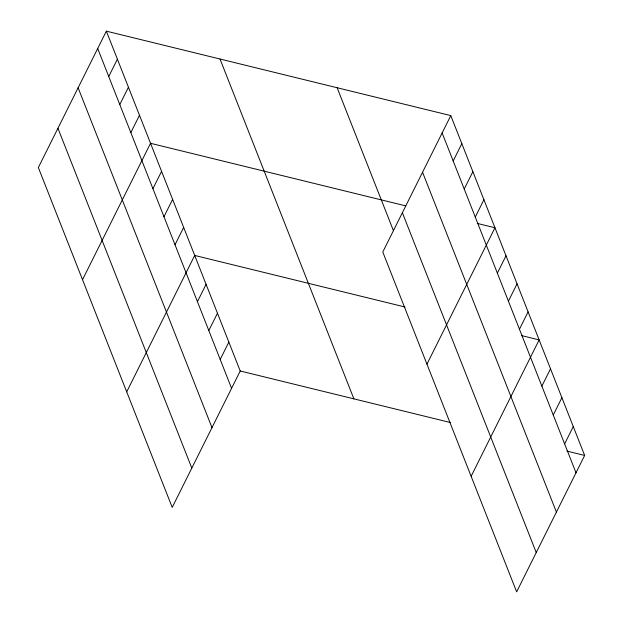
<?xml version="1.0" encoding="UTF-8"?>
<svg xmlns="http://www.w3.org/2000/svg" width="623" height="623" viewBox="0 0 623 623"><rect width="100%" height="100%" fill="white"/><g stroke="black" fill="none" stroke-linecap="round" stroke-linejoin="round"><path stroke-width="0.93" d="M106.354 31.15L38.346 167.556L172.213 507.395L240.221 370.989L106.354 31.15L450.787 115.605L584.654 455.444L516.646 591.85L382.779 252.011L450.787 115.605M108.745 76.536L117.397 59.185M119.795 104.571L128.439 87.22M130.838 132.606L139.49 115.263M82.524 279.704L150.532 143.298L405.526 205.824M152.923 188.683L161.575 171.333M163.974 216.718L172.618 199.368M175.016 244.753L183.66 227.411M126.703 391.851L194.711 255.446L405.028 307.014M197.436 301.68L206.088 284.329M208.814 330.564L217.466 313.221M220.199 359.448L228.843 342.105M453.178 160.991L461.83 143.64M464.228 189.026L472.873 171.675M475.271 217.061L483.915 199.71M426.95 364.159L494.966 227.753L477.265 223.408M497.356 273.139L506.008 255.788M508.399 301.174L517.051 283.823M519.45 329.209L528.094 311.858M471.128 476.307L539.136 339.901L521.435 335.556M541.87 386.135L550.522 368.785M553.247 415.019L561.899 397.669M564.625 443.903L573.277 426.56M240.221 370.989L450.546 422.558M566.953 451.107L584.654 455.444M442.135 132.948L576.01 472.795M422.55 172.236L556.417 512.083M402.365 212.723L536.239 552.562M337.121 87.734L393.417 230.635M220.012 59.021L353.887 398.86M97.702 48.501L231.577 388.339M78.116 87.788L211.984 427.627M57.931 128.268L191.806 468.107"/></g></svg>
